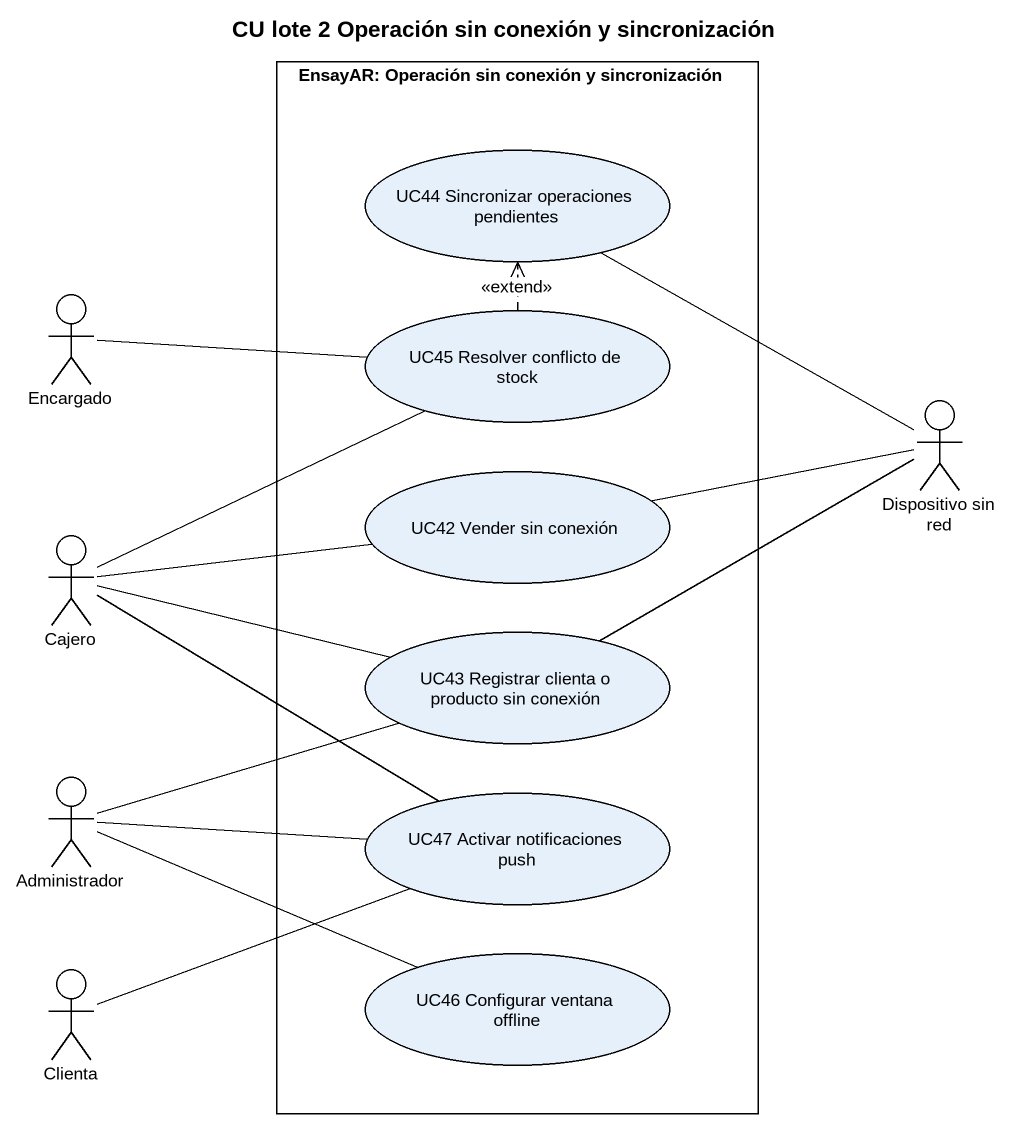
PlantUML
@startuml
title CU lote 2 Operación sin conexión y sincronización
rectangle "EnsayAR: Operación sin conexión y sincronización" as EnsayAR_Operación_sin {
  usecase "UC44 Sincronizar operaciones pendientes" as UC44_Sincronizar
  usecase "UC45 Resolver conflicto de stock" as UC45_Resolver_conflicto_de
  usecase "UC42 Vender sin conexión" as UC42_Vender_sin_conexión
  usecase "UC43 Registrar clienta o producto sin conexión" as UC43_Registrar_clienta_o
  usecase "UC47 Activar notificaciones push" as UC47_Activar_notificaciones
  usecase "UC46 Configurar ventana offline" as UC46_Configurar_ventana
}
actor Encargado
actor "Dispositivo sin red" as Dispositivo_sin_red
actor Cajero
actor Administrador
actor Clienta
Encargado -right- UC45_Resolver_conflicto_de
UC45_Resolver_conflicto_de .up.> UC44_Sincronizar : <<extend>>
Dispositivo_sin_red -up- UC44_Sincronizar
Dispositivo_sin_red -left- UC42_Vender_sin_conexión
Dispositivo_sin_red -left- UC43_Registrar_clienta_o
Cajero -right- UC45_Resolver_conflicto_de
Cajero -right- UC42_Vender_sin_conexión
Cajero -right- UC43_Registrar_clienta_o
Cajero -right- UC47_Activar_notificaciones
Administrador -right- UC43_Registrar_clienta_o
Administrador -right- UC47_Activar_notificaciones
Administrador -right- UC46_Configurar_ventana
Clienta -right- UC47_Activar_notificaciones
@enduml
